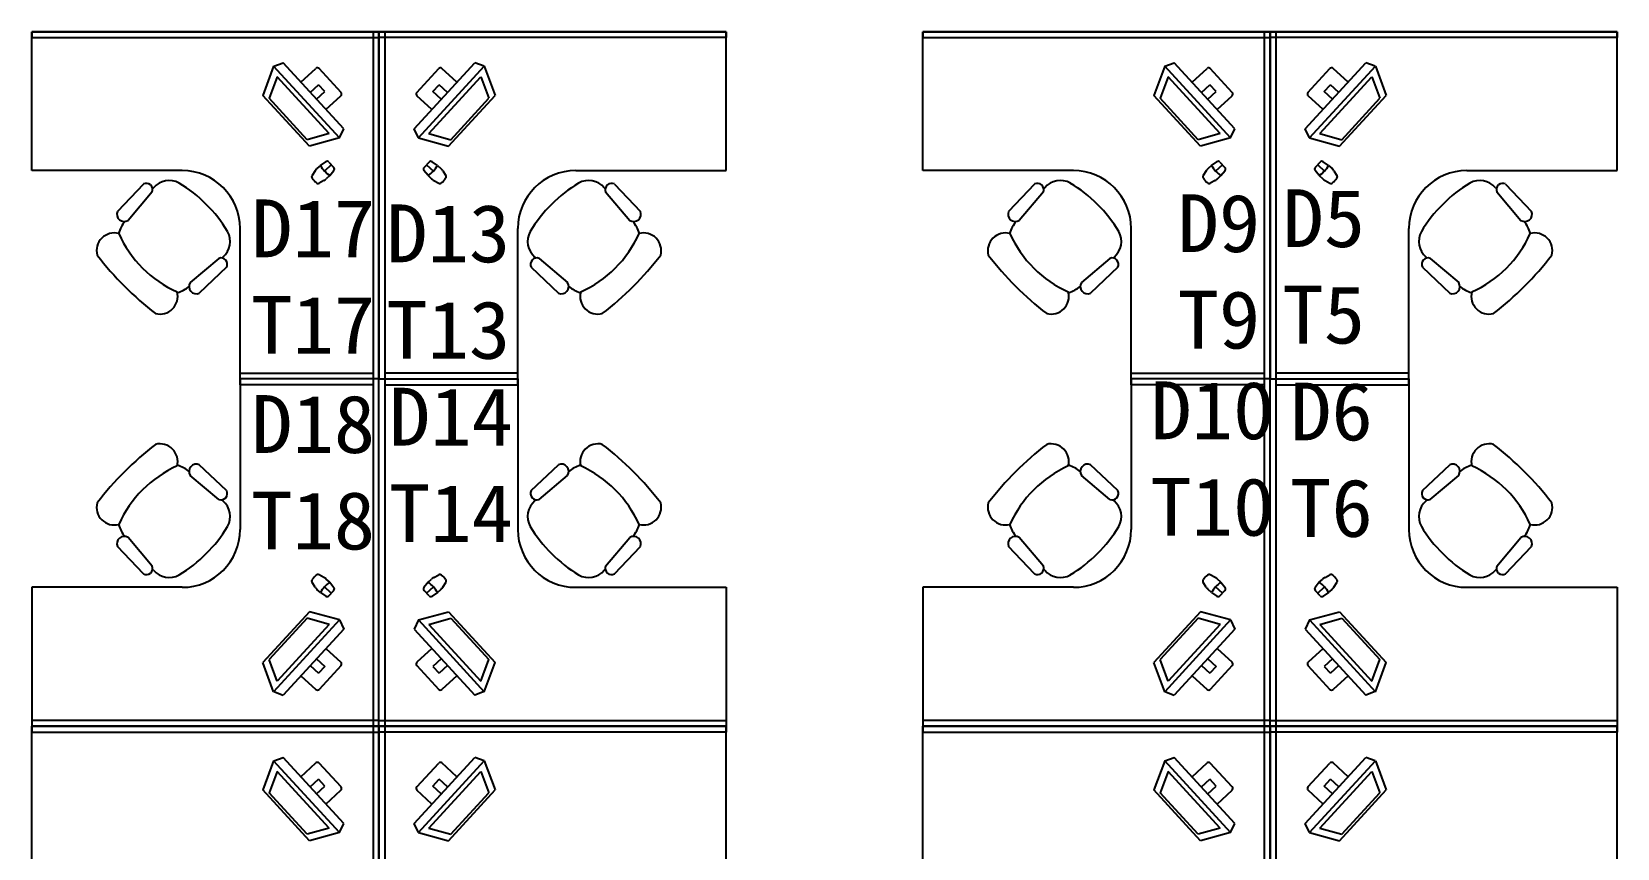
# Model space of a CAD drawing. Header units: millimetres. Extents: x 526420 to 928802, y 401925 to 509768.
# Drawn here: x 842421 to 849271, y 420596 to 424124 of the extents above; entities that cross this region are included whole.
import ezdxf

# ---------------------------------------------------------------- set-up
doc = ezdxf.new("R2010")
doc.units = ezdxf.units.MM
doc.header["$LTSCALE"] = 3000
doc.header["$MEASUREMENT"] = 0
doc.layers.add('P-FURNI-I', color=7, linetype='CONTINUOUS')
doc.styles.get("Standard").update_dxf_attribs({"font": 'romans.shx', "width": 0.65, "bigfont": 'hzfs1.shx'})

msp = doc.modelspace()

# ---------------------------------------------------------------- linework, layer by layer
at = {"layer": 'P-FURNI-I', "color": 0}
for p, q in [((842421, 424123.7), (842421, 424098.7)), ((843921, 424123.7), (842421, 424123.7)), ((842421, 423523.7), (842421, 424123.7)), ((842421, 424123.7), (843921, 424123.7)), ((842421, 424098.7), (843921, 424098.7)), ((843921, 424123.7), (843896, 424123.7)), ((843896, 424123.7), (843896, 421123.7)), ((843921, 424098.7), (843921, 424123.7)), ((843921, 421123.7), (843921, 424123.7)), ((843921, 424123.7), (843921, 422623.7)), ((843921, 424123.7), (843921, 424123.7)), ((843921, 424098.7), (843921, 424123.7)), ((843921, 424123.7), (845421, 424123.7)), ((843921, 421123.7), (843921, 424123.7)), ((843921, 424123.7), (843946, 424123.7)), ((843921, 424123.7), (843921, 422623.7)), ((845421, 424123.7), (843921, 424123.7)), ((843921, 424123.7), (843921, 424123.7)), ((845421, 424098.7), (843921, 424098.7)), ((843946, 424123.7), (843946, 421123.7)), ((845421, 424123.7), (845421, 424098.7)), ((845421, 423523.7), (845421, 424123.7)), ((846271, 424123.7), (846271, 424098.7)), ((847771, 424123.7), (846271, 424123.7)), ((846271, 423523.7), (846271, 424123.7)), ((846271, 424123.7), (847771, 424123.7)), ((846271, 424098.7), (847771, 424098.7)), ((847771, 424123.7), (847746, 424123.7)), ((847746, 424123.7), (847746, 421123.7)), ((847771, 424098.7), (847771, 424123.7)), ((847771, 421123.7), (847771, 424123.7)), ((847771, 424123.7), (847771, 422623.7)), ((847771, 424123.7), (847771, 424123.7)), ((847771, 424098.7), (847771, 424123.7)), ((847771, 424123.7), (849271, 424123.7)), ((847771, 421123.7), (847771, 424123.7)), ((847771, 424123.7), (847796, 424123.7)), ((847771, 424123.7), (847771, 422623.7)), ((849271, 424123.7), (847771, 424123.7)), ((847771, 424123.7), (847771, 424123.7)), ((849271, 424098.7), (847771, 424098.7)), ((847796, 424123.7), (847796, 421123.7)), ((849271, 424123.7), (849271, 424098.7)), ((849271, 423523.7), (849271, 424123.7)), ((843466.2, 423974.7), (843419.3, 423848.3)), ((843750.4, 423664.9), (843466.2, 423974.6)), ((843466.5, 423974.4), (843507.1, 423989.2)), ((843768.8, 423704.1), (843507.1, 423989.2)), ((844073.2, 423704.1), (844334.8, 423989.2)), ((844091.5, 423664.9), (844375.7, 423974.6)), ((844375.4, 423974.4), (844334.8, 423989.2)), ((844375.7, 423974.7), (844422.6, 423848.3)), ((847316.2, 423974.7), (847269.3, 423848.3)), ((847600.4, 423664.9), (847316.2, 423974.6)), ((847316.5, 423974.4), (847357.1, 423989.2)), ((847618.8, 423704.1), (847357.1, 423989.2)), ((847923.2, 423704.1), (848184.8, 423989.2)), ((847941.5, 423664.9), (848225.7, 423974.6)), ((848225.4, 423974.4), (848184.8, 423989.2)), ((848225.7, 423974.7), (848272.6, 423848.3)), ((843481.2, 423928.8), (843446.7, 423836.1)), ((843706, 423683.7), (843481.2, 423928.8)), ((844135.9, 423683.7), (844360.7, 423928.8)), ((844360.7, 423928.8), (844395.2, 423836.1)), ((847331.2, 423928.8), (847296.7, 423836.1)), ((847556, 423683.7), (847331.2, 423928.8)), ((847985.9, 423683.7), (848210.7, 423928.8)), ((848210.7, 423928.8), (848245.2, 423836.1)), ((843620.5, 423629), (843419.3, 423848.3)), ((843610.7, 423657.4), (843446.7, 423836.1)), ((844221.4, 423629), (844422.6, 423848.3)), ((844231.2, 423657.4), (844395.2, 423836.1)), ((847470.5, 423629), (847269.3, 423848.3)), ((847460.7, 423657.4), (847296.7, 423836.1)), ((848071.4, 423629), (848272.6, 423848.3)), ((848081.2, 423657.4), (848245.2, 423836.1)), ((843706, 423683.7), (843610.7, 423657.4)), ((843750.4, 423664.9), (843768.8, 423704.1)), ((844091.5, 423664.9), (844073.2, 423704.1)), ((844135.9, 423683.7), (844231.2, 423657.4)), ((847556, 423683.7), (847460.7, 423657.4)), ((847600.4, 423664.9), (847618.8, 423704.1)), ((847941.5, 423664.9), (847923.2, 423704.1)), ((847985.9, 423683.7), (848081.2, 423657.4)), ((843750.4, 423664.9), (843620.5, 423629)), ((844091.5, 423664.9), (844221.4, 423629)), ((847600.4, 423664.9), (847470.5, 423629)), ((847941.5, 423664.9), (848071.4, 423629)), ((843071, 423523.7), (842421, 423523.7)), ((844771, 423523.7), (845421, 423523.7)), ((846921, 423523.7), (846271, 423523.7)), ((848621, 423523.7), (849271, 423523.7)), ((842903.3, 423465.9), (842791.3, 423347.8)), ((842941.9, 423431.9), (842837.4, 423308.6)), ((842947.4, 423449.6), (842943.2, 423444.7)), ((844894.6, 423449.6), (844898.7, 423444.7)), ((844900, 423431.9), (845004.5, 423308.6)), ((844938.7, 423465.9), (845050.6, 423347.8)), ((846753.3, 423465.9), (846641.3, 423347.8)), ((846791.9, 423431.9), (846687.4, 423308.6)), ((846797.4, 423449.6), (846793.2, 423444.7)), ((848744.6, 423449.6), (848748.7, 423444.7)), ((848750, 423431.9), (848854.5, 423308.6)), ((848788.7, 423465.9), (848900.6, 423347.8)), ((843321, 422623.7), (843321, 423273.7)), ((844521, 422623.7), (844521, 423273.7)), ((847171, 422623.7), (847171, 423273.7)), ((848371, 422623.7), (848371, 423273.7)), ((843229.1, 423144.7), (843105.9, 423040.1)), ((843246.8, 423150.1), (843241.9, 423146)), ((843246.8, 423150.1), (843242.1, 423145.9)), ((844595.1, 423150.1), (844599.9, 423145.9)), ((844595.1, 423150.1), (844600, 423146)), ((844612.8, 423144.7), (844736, 423040.1)), ((847079.1, 423144.7), (846955.9, 423040.1)), ((847096.8, 423150.1), (847091.9, 423146)), ((847096.8, 423150.1), (847092.1, 423145.9)), ((848445.1, 423150.1), (848449.9, 423145.9)), ((848445.1, 423150.1), (848450, 423146)), ((848462.8, 423144.7), (848586, 423040.1)), ((843263.1, 423106), (843145, 422994.1)), ((844578.8, 423106), (844696.9, 422994.1)), ((847113.1, 423106), (846995, 422994.1)), ((848428.8, 423106), (848546.9, 422994.1)), ((843321, 422598.7), (843321, 422648.7)), ((843321, 422648.7), (843896, 422648.7)), ((843896, 422648.7), (843896, 422598.7)), ((844521, 422648.7), (843946, 422648.7)), ((843946, 422648.7), (843946, 422598.7)), ((844521, 422598.7), (844521, 422648.7)), ((847171, 422598.7), (847171, 422648.7)), ((847171, 422648.7), (847746, 422648.7)), ((847746, 422648.7), (847746, 422598.7)), ((848371, 422648.7), (847796, 422648.7)), ((847796, 422648.7), (847796, 422598.7)), ((848371, 422598.7), (848371, 422648.7)), ((843921, 422623.7), (843321, 422623.7)), ((843921, 422623.7), (843321, 422623.7)), ((843321, 422623.7), (843321, 421973.7)), ((843896, 422598.7), (843321, 422598.7)), ((843921, 421123.7), (843921, 422623.7)), ((843921, 422623.7), (844521, 422623.7)), ((843921, 421123.7), (843921, 422623.7)), ((843921, 422623.7), (844521, 422623.7)), ((843946, 422598.7), (844521, 422598.7)), ((844521, 422623.7), (844521, 421973.7)), ((847771, 422623.7), (847171, 422623.7)), ((847771, 422623.7), (847171, 422623.7)), ((847171, 422623.7), (847171, 421973.7)), ((847746, 422598.7), (847171, 422598.7)), ((847771, 421123.7), (847771, 422623.7)), ((847771, 422623.7), (848371, 422623.7)), ((847771, 421123.7), (847771, 422623.7)), ((847771, 422623.7), (848371, 422623.7)), ((847796, 422598.7), (848371, 422598.7)), ((848371, 422623.7), (848371, 421973.7)), ((843263.1, 422141.4), (843145, 422253.3)), ((844578.8, 422141.4), (844696.9, 422253.3)), ((847113.1, 422141.4), (846995, 422253.3)), ((848428.8, 422141.4), (848546.9, 422253.3)), ((843229.1, 422102.7), (843105.9, 422207.3)), ((844612.8, 422102.7), (844736, 422207.3)), ((847079.1, 422102.7), (846955.9, 422207.3)), ((848462.8, 422102.7), (848586, 422207.3)), ((843246.8, 422097.3), (843241.9, 422101.5)), ((843246.8, 422097.3), (843242.1, 422101.5)), ((844595.1, 422097.3), (844599.9, 422101.5)), ((844595.1, 422097.3), (844600, 422101.5)), ((847096.8, 422097.3), (847091.9, 422101.5)), ((847096.8, 422097.3), (847092.1, 422101.5)), ((848445.1, 422097.3), (848449.9, 422101.5)), ((848445.1, 422097.3), (848450, 422101.5)), ((842903.3, 421781.5), (842791.3, 421899.7)), ((842941.9, 421815.6), (842837.4, 421938.8)), ((844900, 421815.6), (845004.5, 421938.8)), ((844938.7, 421781.5), (845050.6, 421899.7)), ((846753.3, 421781.5), (846641.3, 421899.7)), ((846791.9, 421815.6), (846687.4, 421938.8)), ((848750, 421815.6), (848854.5, 421938.8)), ((848788.7, 421781.5), (848900.6, 421899.7)), ((842947.4, 421797.9), (842943.2, 421802.7)), ((844894.6, 421797.9), (844898.7, 421802.7)), ((846797.4, 421797.9), (846793.2, 421802.7)), ((848744.6, 421797.9), (848748.7, 421802.7)), ((843071, 421723.7), (842421, 421723.7)), ((842421, 421723.7), (842421, 421123.7)), ((844771, 421723.7), (845421, 421723.7)), ((845421, 421723.7), (845421, 421123.7)), ((846921, 421723.7), (846271, 421723.7)), ((846271, 421723.7), (846271, 421123.7)), ((848621, 421723.7), (849271, 421723.7)), ((849271, 421723.7), (849271, 421123.7)), ((843620.5, 421618.5), (843419.3, 421399.1)), ((843750.4, 421582.6), (843620.5, 421618.5)), ((844091.5, 421582.6), (844221.4, 421618.5)), ((844221.4, 421618.5), (844422.6, 421399.1)), ((847470.5, 421618.5), (847269.3, 421399.1)), ((847600.4, 421582.6), (847470.5, 421618.5)), ((847941.5, 421582.6), (848071.4, 421618.5)), ((848071.4, 421618.5), (848272.6, 421399.1)), ((843610.7, 421590), (843446.7, 421411.3)), ((843750.4, 421582.6), (843466.2, 421272.8)), ((843706, 421563.7), (843481.2, 421318.7)), ((843706, 421563.7), (843610.7, 421590)), ((843750.4, 421582.6), (843768.8, 421543.4)), ((844091.5, 421582.6), (844073.2, 421543.4)), ((844091.5, 421582.6), (844375.7, 421272.8)), ((844135.9, 421563.7), (844231.2, 421590)), ((844135.9, 421563.7), (844360.7, 421318.7)), ((844231.2, 421590), (844395.2, 421411.3)), ((847460.7, 421590), (847296.7, 421411.3)), ((847600.4, 421582.6), (847316.2, 421272.8)), ((847556, 421563.7), (847331.2, 421318.7)), ((847556, 421563.7), (847460.7, 421590)), ((847600.4, 421582.6), (847618.8, 421543.4)), ((847941.5, 421582.6), (847923.2, 421543.4)), ((847941.5, 421582.6), (848225.7, 421272.8)), ((847985.9, 421563.7), (848081.2, 421590)), ((847985.9, 421563.7), (848210.7, 421318.7)), ((848081.2, 421590), (848245.2, 421411.3)), ((843768.8, 421543.4), (843507.1, 421258.2)), ((844073.2, 421543.4), (844334.8, 421258.2)), ((847618.8, 421543.4), (847357.1, 421258.2)), ((847923.2, 421543.4), (848184.8, 421258.2)), ((843466.2, 421272.7), (843419.3, 421399.1)), ((843481.2, 421318.7), (843446.7, 421411.3)), ((844360.7, 421318.7), (844395.2, 421411.3)), ((844375.7, 421272.7), (844422.6, 421399.1)), ((847316.2, 421272.7), (847269.3, 421399.1)), ((847331.2, 421318.7), (847296.7, 421411.3)), ((848210.7, 421318.7), (848245.2, 421411.3)), ((848225.7, 421272.7), (848272.6, 421399.1)), ((843466.5, 421273.1), (843507.1, 421258.2)), ((844375.4, 421273.1), (844334.8, 421258.2)), ((847316.5, 421273.1), (847357.1, 421258.2)), ((848225.4, 421273.1), (848184.8, 421258.2)), ((842421, 421148.7), (842421, 421123.7)), ((843921, 421148.7), (842421, 421148.7)), ((843921, 421123.7), (843921, 421148.7)), ((843921, 421123.7), (843921, 421148.7)), ((843921, 421148.7), (845421, 421148.7)), ((845421, 421148.7), (845421, 421123.7)), ((846271, 421148.7), (846271, 421123.7)), ((847771, 421148.7), (846271, 421148.7)), ((847771, 421123.7), (847771, 421148.7)), ((847771, 421123.7), (847771, 421148.7)), ((847771, 421148.7), (849271, 421148.7)), ((849271, 421148.7), (849271, 421123.7)), ((842421, 421123.7), (843921, 421123.7)), ((842421, 421123.7), (843921, 421123.7)), ((842421, 421123.7), (842421, 421098.7)), ((843921, 421123.7), (842421, 421123.7)), ((842421, 420523.7), (842421, 421123.7)), ((842421, 421123.7), (843921, 421123.7)), ((842421, 421098.7), (843921, 421098.7)), ((843896, 421123.7), (843921, 421123.7)), ((843921, 421123.7), (843896, 421123.7)), ((843896, 421123.7), (843896, 418123.7)), ((843921, 421123.7), (843921, 421123.7)), ((843921, 421098.7), (843921, 421123.7)), ((843921, 418123.7), (843921, 421123.7)), ((843921, 421123.7), (843921, 419623.7)), ((843921, 421123.7), (843921, 421123.7)), ((845421, 421123.7), (843921, 421123.7)), ((843946, 421123.7), (843921, 421123.7)), ((845421, 421123.7), (843921, 421123.7)), ((843921, 421123.7), (843921, 421123.7)), ((843921, 421098.7), (843921, 421123.7)), ((843921, 421123.7), (845421, 421123.7)), ((843921, 418123.7), (843921, 421123.7)), ((843921, 421123.7), (843946, 421123.7)), ((843921, 421123.7), (843921, 419623.7)), ((845421, 421123.7), (843921, 421123.7)), ((843921, 421123.7), (843921, 421123.7)), ((845421, 421098.7), (843921, 421098.7)), ((843946, 421123.7), (843946, 418123.7)), ((845421, 421123.7), (845421, 421098.7)), ((845421, 420523.7), (845421, 421123.7)), ((846271, 421123.7), (847771, 421123.7)), ((846271, 421123.7), (847771, 421123.7)), ((846271, 421123.7), (846271, 421098.7)), ((847771, 421123.7), (846271, 421123.7)), ((846271, 420523.7), (846271, 421123.7)), ((846271, 421123.7), (847771, 421123.7)), ((846271, 421098.7), (847771, 421098.7)), ((847746, 421123.7), (847771, 421123.7)), ((847771, 421123.7), (847746, 421123.7)), ((847746, 421123.7), (847746, 418123.7)), ((847771, 421123.7), (847771, 421123.7)), ((847771, 421098.7), (847771, 421123.7)), ((847771, 418123.7), (847771, 421123.7)), ((847771, 421123.7), (847771, 419623.7)), ((847771, 421123.7), (847771, 421123.7)), ((849271, 421123.7), (847771, 421123.7)), ((847796, 421123.7), (847771, 421123.7)), ((849271, 421123.7), (847771, 421123.7)), ((847771, 421123.7), (847771, 421123.7)), ((847771, 421098.7), (847771, 421123.7)), ((847771, 421123.7), (849271, 421123.7)), ((847771, 418123.7), (847771, 421123.7)), ((847771, 421123.7), (847796, 421123.7)), ((847771, 421123.7), (847771, 419623.7)), ((849271, 421123.7), (847771, 421123.7)), ((847771, 421123.7), (847771, 421123.7)), ((849271, 421098.7), (847771, 421098.7)), ((847796, 421123.7), (847796, 418123.7)), ((849271, 421123.7), (849271, 421098.7)), ((849271, 420523.7), (849271, 421123.7)), ((843466.2, 420974.7), (843419.3, 420848.3)), ((843750.4, 420664.9), (843466.2, 420974.6)), ((843466.5, 420974.4), (843507.1, 420989.2)), ((843768.8, 420704.1), (843507.1, 420989.2)), ((844073.2, 420704.1), (844334.8, 420989.2)), ((844091.5, 420664.9), (844375.7, 420974.6)), ((844375.4, 420974.4), (844334.8, 420989.2)), ((844375.7, 420974.7), (844422.6, 420848.3)), ((847316.2, 420974.7), (847269.3, 420848.3)), ((847600.4, 420664.9), (847316.2, 420974.6)), ((847316.5, 420974.4), (847357.1, 420989.2)), ((847618.8, 420704.1), (847357.1, 420989.2)), ((847923.2, 420704.1), (848184.8, 420989.2)), ((847941.5, 420664.9), (848225.7, 420974.6)), ((848225.4, 420974.4), (848184.8, 420989.2)), ((848225.7, 420974.7), (848272.6, 420848.3)), ((843481.2, 420928.8), (843446.7, 420836.1)), ((843706, 420683.7), (843481.2, 420928.8)), ((844135.9, 420683.7), (844360.7, 420928.8)), ((844360.7, 420928.8), (844395.2, 420836.1)), ((847331.2, 420928.8), (847296.7, 420836.1)), ((847556, 420683.7), (847331.2, 420928.8)), ((847985.9, 420683.7), (848210.7, 420928.8)), ((848210.7, 420928.8), (848245.2, 420836.1)), ((843620.5, 420629), (843419.3, 420848.3)), ((843610.7, 420657.4), (843446.7, 420836.1)), ((844221.4, 420629), (844422.6, 420848.3)), ((844231.2, 420657.4), (844395.2, 420836.1)), ((847470.5, 420629), (847269.3, 420848.3)), ((847460.7, 420657.4), (847296.7, 420836.1)), ((848071.4, 420629), (848272.6, 420848.3)), ((848081.2, 420657.4), (848245.2, 420836.1)), ((843706, 420683.7), (843610.7, 420657.4)), ((843750.4, 420664.9), (843620.5, 420629)), ((843750.4, 420664.9), (843768.8, 420704.1)), ((844091.5, 420664.9), (844073.2, 420704.1)), ((844091.5, 420664.9), (844221.4, 420629)), ((844135.9, 420683.7), (844231.2, 420657.4)), ((847556, 420683.7), (847460.7, 420657.4)), ((847600.4, 420664.9), (847470.5, 420629)), ((847600.4, 420664.9), (847618.8, 420704.1)), ((847941.5, 420664.9), (847923.2, 420704.1)), ((847941.5, 420664.9), (848071.4, 420629)), ((847985.9, 420683.7), (848081.2, 420657.4))]:
    msp.add_line(p, q, dxfattribs=at)
at = {"layer": 'P-FURNI-I', "color": 0, "linetype": 'ByBlock'}
for p, q in [((843583.9, 423905.6), (843648.6, 423965)), ((843757.4, 423861.2), (843662.7, 423964.4)), ((844084.5, 423861.2), (844179.2, 423964.4)), ((844258.1, 423905.6), (844193.3, 423965)), ((847433.9, 423905.6), (847498.6, 423965)), ((847607.4, 423861.2), (847512.7, 423964.4)), ((847934.5, 423861.2), (848029.2, 423964.4)), ((848108.1, 423905.6), (848043.3, 423965)), ((843624.4, 423861.4), (843660.5, 423894.5)), ((843687.5, 423865), (843660.5, 423894.5)), ((844154.4, 423865), (844181.4, 423894.5)), ((844217.5, 423861.4), (844181.4, 423894.5)), ((847474.4, 423861.4), (847510.5, 423894.5)), ((847537.5, 423865), (847510.5, 423894.5)), ((848004.4, 423865), (848031.4, 423894.5)), ((848067.5, 423861.4), (848031.4, 423894.5)), ((843651.5, 423831.9), (843687.5, 423865)), ((843692, 423787.7), (843756.8, 423847.1)), ((844149.9, 423787.7), (844085.2, 423847.1)), ((844190.5, 423831.9), (844154.4, 423865)), ((847501.5, 423831.9), (847537.5, 423865)), ((847542, 423787.7), (847606.8, 423847.1)), ((847999.9, 423787.7), (847935.2, 423847.1)), ((848040.5, 423831.9), (848004.4, 423865)), ((843668, 423546.2), (843653.1, 423532.5)), ((843668, 423546.2), (843691.3, 423562.1)), ((843715.2, 423548.8), (843685.8, 423521.7)), ((843704.3, 423560.7), (843726.1, 423536.9)), ((844137.6, 423560.7), (844115.8, 423536.9)), ((844126.7, 423548.8), (844156.1, 423521.7)), ((844173.9, 423546.2), (844150.6, 423562.1)), ((844173.9, 423546.2), (844188.9, 423532.5)), ((847518, 423546.2), (847503.1, 423532.5)), ((847518, 423546.2), (847541.3, 423562.1)), ((847565.2, 423548.8), (847535.8, 423521.7)), ((847554.3, 423560.7), (847576.1, 423536.9)), ((847987.6, 423560.7), (847965.8, 423536.9)), ((847976.7, 423548.8), (848006.1, 423521.7)), ((848023.9, 423546.2), (848000.6, 423562.1)), ((848023.9, 423546.2), (848038.9, 423532.5)), ((843645, 423522.9), (843631.9, 423502.9)), ((843683.4, 423481), (843662.3, 423469.7)), ((843708.6, 423502), (843693.6, 423488.2)), ((843708.6, 423502), (843726.5, 423523.8)), ((844133.3, 423502), (844115.4, 423523.8)), ((844133.3, 423502), (844148.3, 423488.2)), ((844158.5, 423481), (844179.6, 423469.7)), ((844196.9, 423522.9), (844210, 423502.9)), ((847495, 423522.9), (847481.9, 423502.9)), ((847533.4, 423481), (847512.3, 423469.7)), ((847558.6, 423502), (847543.6, 423488.2)), ((847558.6, 423502), (847576.5, 423523.8)), ((847983.3, 423502), (847965.4, 423523.8)), ((847983.3, 423502), (847998.3, 423488.2)), ((848008.5, 423481), (848029.6, 423469.7)), ((848046.9, 423522.9), (848060, 423502.9)), ((843683.4, 421766.4), (843662.3, 421777.7)), ((843708.6, 421745.5), (843693.6, 421759.2)), ((844133.3, 421745.5), (844148.3, 421759.2)), ((844158.5, 421766.4), (844179.6, 421777.7)), ((847533.4, 421766.4), (847512.3, 421777.7)), ((847558.6, 421745.5), (847543.6, 421759.2)), ((847983.3, 421745.5), (847998.3, 421759.2)), ((848008.5, 421766.4), (848029.6, 421777.7)), ((843645, 421724.5), (843631.9, 421744.6)), ((843668, 421701.3), (843653.1, 421715)), ((843668, 421701.3), (843691.3, 421685.3)), ((843715.2, 421698.7), (843685.8, 421725.7)), ((843704.3, 421686.8), (843726.1, 421710.5)), ((843708.6, 421745.5), (843726.5, 421723.6)), ((844133.3, 421745.5), (844115.4, 421723.6)), ((844137.6, 421686.8), (844115.8, 421710.5)), ((844126.7, 421698.7), (844156.1, 421725.7)), ((844173.9, 421701.3), (844150.6, 421685.3)), ((844173.9, 421701.3), (844188.9, 421715)), ((844196.9, 421724.5), (844210, 421744.6)), ((847495, 421724.5), (847481.9, 421744.6)), ((847518, 421701.3), (847503.1, 421715)), ((847518, 421701.3), (847541.3, 421685.3)), ((847565.2, 421698.7), (847535.8, 421725.7)), ((847554.3, 421686.8), (847576.1, 421710.5)), ((847558.6, 421745.5), (847576.5, 421723.6)), ((847983.3, 421745.5), (847965.4, 421723.6)), ((847987.6, 421686.8), (847965.8, 421710.5)), ((847976.7, 421698.7), (848006.1, 421725.7)), ((848023.9, 421701.3), (848000.6, 421685.3)), ((848023.9, 421701.3), (848038.9, 421715)), ((848046.9, 421724.5), (848060, 421744.6)), ((843651.5, 421415.5), (843687.5, 421382.4)), ((843692, 421459.7), (843756.8, 421400.3)), ((844149.9, 421459.7), (844085.2, 421400.3)), ((844190.5, 421415.5), (844154.4, 421382.4)), ((847501.5, 421415.5), (847537.5, 421382.4)), ((847542, 421459.7), (847606.8, 421400.3)), ((847999.9, 421459.7), (847935.2, 421400.3)), ((848040.5, 421415.5), (848004.4, 421382.4)), ((843624.4, 421386), (843660.5, 421353)), ((843687.5, 421382.4), (843660.5, 421353)), ((843757.4, 421386.2), (843662.7, 421283)), ((844084.5, 421386.2), (844179.2, 421283)), ((844154.4, 421382.4), (844181.4, 421353)), ((844217.5, 421386), (844181.4, 421353)), ((847474.4, 421386), (847510.5, 421353)), ((847537.5, 421382.4), (847510.5, 421353)), ((847607.4, 421386.2), (847512.7, 421283)), ((847934.5, 421386.2), (848029.2, 421283)), ((848004.4, 421382.4), (848031.4, 421353)), ((848067.5, 421386), (848031.4, 421353)), ((843583.9, 421341.8), (843648.6, 421282.4)), ((844258.1, 421341.8), (844193.3, 421282.4)), ((847433.9, 421341.8), (847498.6, 421282.4)), ((848108.1, 421341.8), (848043.3, 421282.4)), ((843583.9, 420905.6), (843648.6, 420965)), ((843757.4, 420861.2), (843662.7, 420964.4)), ((844084.5, 420861.2), (844179.2, 420964.4)), ((844258.1, 420905.6), (844193.3, 420965)), ((847433.9, 420905.6), (847498.6, 420965)), ((847607.4, 420861.2), (847512.7, 420964.4)), ((847934.5, 420861.2), (848029.2, 420964.4)), ((848108.1, 420905.6), (848043.3, 420965)), ((843624.4, 420861.4), (843660.5, 420894.5)), ((843651.5, 420831.9), (843687.5, 420865)), ((843687.5, 420865), (843660.5, 420894.5)), ((844154.4, 420865), (844181.4, 420894.5)), ((844190.5, 420831.9), (844154.4, 420865)), ((844217.5, 420861.4), (844181.4, 420894.5)), ((847474.4, 420861.4), (847510.5, 420894.5)), ((847501.5, 420831.9), (847537.5, 420865)), ((847537.5, 420865), (847510.5, 420894.5)), ((848004.4, 420865), (848031.4, 420894.5)), ((848040.5, 420831.9), (848004.4, 420865)), ((848067.5, 420861.4), (848031.4, 420894.5)), ((843692, 420787.7), (843756.8, 420847.1)), ((844149.9, 420787.7), (844085.2, 420847.1)), ((847542, 420787.7), (847606.8, 420847.1)), ((847999.9, 420787.7), (847935.2, 420847.1))]:
    msp.add_line(p, q, dxfattribs=at)
for centre, radius, start, end in [((843655.4, 423957.6), 10, 42.52965, 132.52965), ((844186.6, 423957.6), 10, 47.47035, 137.47035), ((847505.4, 423957.6), 10, 42.52965, 132.52965), ((848036.6, 423957.6), 10, 47.47035, 137.47035), ((843750, 423854.5), 10, 312.52965, 42.52965), ((844091.9, 423854.5), 10, 137.47035, 227.47035), ((847600, 423854.5), 10, 312.52965, 42.52965), ((847941.9, 423854.5), 10, 137.47035, 227.47035), ((843783.9, 423611.7), 133.1, 209.50646, 235.55283), ((843697, 423553.9), 10, 42.52965, 124.42662), ((843718.8, 423530.1), 10, 320.63267, 42.52965), ((844123.1, 423530.1), 10, 137.47035, 219.36733), ((844058, 423611.7), 133.1, 304.44717, 330.49354), ((844144.9, 423553.9), 10, 55.57338, 137.47035), ((847633.9, 423611.7), 133.1, 209.50646, 235.55283), ((847547, 423553.9), 10, 42.52965, 124.42662), ((847568.8, 423530.1), 10, 320.63267, 42.52965), ((847973.1, 423530.1), 10, 137.47035, 219.36733), ((847908, 423611.7), 133.1, 304.44717, 330.49354), ((847994.9, 423553.9), 10, 55.57338, 137.47035), ((843640.3, 423497.4), 10, 146.87305, 222.52965), ((843705.7, 423540), 88, 214.1588, 230.90049), ((843686.9, 423495.6), 50, 132.52965, 146.87305), ((843657.6, 423478.5), 10, 222.52965, 298.18624), ((843659.8, 423525.1), 50, 298.18624, 312.52965), ((844182.1, 423525.1), 50, 227.47035, 241.81376), ((844184.3, 423478.5), 10, 241.81376, 317.47035), ((844155.1, 423495.6), 50, 33.12695, 47.47035), ((844136.2, 423540), 88, 309.09951, 325.8412), ((844201.7, 423497.4), 10, 317.47035, 33.12695), ((847490.3, 423497.4), 10, 146.87305, 222.52965), ((847555.7, 423540), 88, 214.1588, 230.90049), ((847536.9, 423495.6), 50, 132.52965, 146.87305), ((847507.6, 423478.5), 10, 222.52965, 298.18624), ((847509.8, 423525.1), 50, 298.18624, 312.52965), ((848032.1, 423525.1), 50, 227.47035, 241.81376), ((848034.3, 423478.5), 10, 241.81376, 317.47035), ((848005.1, 423495.6), 50, 33.12695, 47.47035), ((847986.2, 423540), 88, 309.09951, 325.8412), ((848051.7, 423497.4), 10, 317.47035, 33.12695), ((843640.3, 421750), 10, 137.47035, 213.12695), ((843705.7, 421707.4), 88, 129.09951, 145.8412), ((843657.6, 421768.9), 10, 61.81376, 137.47035), ((843659.8, 421722.3), 50, 47.47035, 61.81376), ((844182.1, 421722.3), 50, 118.18624, 132.52965), ((844184.3, 421768.9), 10, 42.52965, 118.18624), ((844136.2, 421707.4), 88, 34.1588, 50.90049), ((844201.7, 421750), 10, 326.87305, 42.52965), ((847490.3, 421750), 10, 137.47035, 213.12695), ((847555.7, 421707.4), 88, 129.09951, 145.8412), ((847507.6, 421768.9), 10, 61.81376, 137.47035), ((847509.8, 421722.3), 50, 47.47035, 61.81376), ((848032.1, 421722.3), 50, 118.18624, 132.52965), ((848034.3, 421768.9), 10, 42.52965, 118.18624), ((847986.2, 421707.4), 88, 34.1588, 50.90049), ((848051.7, 421750), 10, 326.87305, 42.52965), ((843686.9, 421751.8), 50, 213.12695, 227.47035), ((843783.9, 421635.7), 133.1, 124.44717, 150.49354), ((843697, 421693.5), 10, 235.57338, 317.47035), ((843718.8, 421717.3), 10, 317.47035, 39.36733), ((844123.1, 421717.3), 10, 140.63267, 222.52965), ((844058, 421635.7), 133.1, 29.50646, 55.55283), ((844144.9, 421693.5), 10, 222.52965, 304.42662), ((844155.1, 421751.8), 50, 312.52965, 326.87305), ((847536.9, 421751.8), 50, 213.12695, 227.47035), ((847633.9, 421635.7), 133.1, 124.44717, 150.49354), ((847547, 421693.5), 10, 235.57338, 317.47035), ((847568.8, 421717.3), 10, 317.47035, 39.36733), ((847973.1, 421717.3), 10, 140.63267, 222.52965), ((847908, 421635.7), 133.1, 29.50646, 55.55283), ((847994.9, 421693.5), 10, 222.52965, 304.42662), ((848005.1, 421751.8), 50, 312.52965, 326.87305), ((843750, 421393), 10, 317.47035, 47.47035), ((844091.9, 421393), 10, 132.52965, 222.52965), ((847600, 421393), 10, 317.47035, 47.47035), ((847941.9, 421393), 10, 132.52965, 222.52965), ((843655.4, 421289.8), 10, 227.47035, 317.47035), ((844186.6, 421289.8), 10, 222.52965, 312.52965), ((847505.4, 421289.8), 10, 227.47035, 317.47035), ((848036.6, 421289.8), 10, 222.52965, 312.52965), ((843655.4, 420957.6), 10, 42.52965, 132.52965), ((844186.6, 420957.6), 10, 47.47035, 137.47035), ((847505.4, 420957.6), 10, 42.52965, 132.52965), ((848036.6, 420957.6), 10, 47.47035, 137.47035), ((843750, 420854.5), 10, 312.52965, 42.52965), ((844091.9, 420854.5), 10, 137.47035, 227.47035), ((847600, 420854.5), 10, 312.52965, 42.52965), ((847941.9, 420854.5), 10, 137.47035, 227.47035)]:
    msp.add_arc(centre, radius, start, end, dxfattribs=at)
at = {"layer": 'P-FURNI-I', "color": 0}
for centre, radius, start, end in [((842915.6, 423440.9), 27.9, 341.04311, 116.28384), ((843015.2, 423392.6), 88.6, 61.10866, 140), ((842734, 422936.7), 624.1, 31.27501, 58.72499), ((843071, 423273.7), 250, 0.00002, 89.99998), ((844771, 423273.7), 250, 90.00002, 179.99998), ((845107.9, 422936.7), 624.1, 121.27501, 148.72499), ((844826.7, 423392.6), 88.6, 40, 118.89134), ((844926.3, 423440.9), 27.9, 63.71616, 198.95689), ((846765.6, 423440.9), 27.9, 341.04311, 116.28384), ((846865.2, 423392.6), 88.6, 61.10866, 140), ((846584, 422936.7), 624.1, 31.27501, 58.72499), ((846921, 423273.7), 250, 0.00002, 89.99998), ((848621, 423273.7), 250, 90.00002, 179.99998), ((848957.9, 422936.7), 624.1, 121.27501, 148.72499), ((848676.7, 423392.6), 88.6, 40, 118.89134), ((848776.3, 423440.9), 27.9, 63.71616, 198.95689), ((842820.5, 423335.5), 31.7, 157.15642, 302.13371), ((845021.4, 423335.5), 31.7, 237.86629, 22.84358), ((846670.5, 423335.5), 31.7, 157.15642, 302.13371), ((848871.4, 423335.5), 31.7, 237.86629, 22.84358), ((842963.4, 423195.7), 177.1, 142.33471, 161.21221), ((844878.5, 423195.7), 177.1, 18.78779, 37.66529), ((846813.4, 423195.7), 177.1, 142.33471, 161.21221), ((848728.5, 423195.7), 177.1, 18.78779, 37.66529), ((842777.6, 423177.9), 76.4, 75.39269, 194.60731), ((843255.3, 423458), 502.6, 204.20895, 245.79105), ((843189.9, 423218), 88.6, 310, 28.89134), ((844652, 423218), 88.6, 151.10866, 230), ((844586.6, 423458), 502.6, 294.20895, 335.79105), ((845064.4, 423177.9), 76.4, 345.39269, 104.60731), ((846627.6, 423177.9), 76.4, 75.39269, 194.60731), ((847105.3, 423458), 502.6, 204.20895, 245.79105), ((847039.9, 423218), 88.6, 310, 28.89134), ((848502, 423218), 88.6, 151.10866, 230), ((848436.6, 423458), 502.6, 294.20895, 335.79105), ((848914.4, 423177.9), 76.4, 345.39269, 104.60731), ((843799.9, 424002.6), 1383.5, 217.59073, 232.40927), ((843238.2, 423118.4), 27.9, 333.71616, 108.95689), ((844603.8, 423118.4), 27.9, 71.04311, 206.28384), ((844042, 424002.6), 1383.5, 307.59073, 322.40927), ((847649.9, 424002.6), 1383.5, 217.59073, 232.40927), ((847088.2, 423118.4), 27.9, 333.71616, 108.95689), ((848453.8, 423118.4), 27.9, 71.04311, 206.28384), ((847892, 424002.6), 1383.5, 307.59073, 322.40927), ((842975.2, 422980.3), 76.4, 255.39269, 14.60731), ((842994.7, 423164.4), 177.1, 288.61801, 306.90476), ((843132.7, 423023.3), 31.7, 147.86629, 292.84358), ((844709.2, 423023.3), 31.7, 247.15642, 32.13371), ((844847.2, 423164.4), 177.1, 233.09524, 251.38199), ((844866.7, 422980.3), 76.4, 165.39269, 284.60731), ((846825.2, 422980.3), 76.4, 255.39269, 14.60731), ((846844.7, 423164.4), 177.1, 288.61801, 306.90476), ((846982.7, 423023.3), 31.7, 147.86629, 292.84358), ((848559.2, 423023.3), 31.7, 247.15642, 32.13371), ((848697.2, 423164.4), 177.1, 233.09524, 251.38199), ((848716.7, 422980.3), 76.4, 165.39269, 284.60731), ((843799.9, 421244.8), 1383.5, 127.59073, 142.40927), ((842975.2, 422267.1), 76.4, 345.39269, 104.60731), ((844866.7, 422267.1), 76.4, 75.39269, 194.60731), ((844042, 421244.8), 1383.5, 37.59073, 52.40927), ((847649.9, 421244.8), 1383.5, 127.59073, 142.40927), ((846825.2, 422267.1), 76.4, 345.39269, 104.60731), ((848716.7, 422267.1), 76.4, 75.39269, 194.60731), ((847892, 421244.8), 1383.5, 37.59073, 52.40927), ((843255.3, 421789.4), 502.6, 114.20895, 155.79105), ((842994.7, 422083.1), 177.1, 53.09524, 71.38199), ((843132.7, 422224.2), 31.7, 67.15642, 212.13371), ((844709.2, 422224.2), 31.7, 327.86629, 112.84358), ((844847.2, 422083.1), 177.1, 108.61801, 126.90476), ((844586.6, 421789.4), 502.6, 24.20895, 65.79105), ((847105.3, 421789.4), 502.6, 114.20895, 155.79105), ((846844.7, 422083.1), 177.1, 53.09524, 71.38199), ((846982.7, 422224.2), 31.7, 67.15642, 212.13371), ((848559.2, 422224.2), 31.7, 327.86629, 112.84358), ((848697.2, 422083.1), 177.1, 108.61801, 126.90476), ((848436.6, 421789.4), 502.6, 24.20895, 65.79105), ((843238.2, 422129.1), 27.9, 251.04311, 26.28384), ((843189.9, 422029.5), 88.6, 331.10866, 50), ((844652, 422029.5), 88.6, 130, 208.89134), ((844603.8, 422129.1), 27.9, 153.71616, 288.95689), ((847088.2, 422129.1), 27.9, 251.04311, 26.28384), ((847039.9, 422029.5), 88.6, 331.10866, 50), ((848502, 422029.5), 88.6, 130, 208.89134), ((848453.8, 422129.1), 27.9, 153.71616, 288.95689), ((842777.6, 422069.5), 76.4, 165.39269, 284.60731), ((845064.4, 422069.5), 76.4, 255.39269, 14.60731), ((846627.6, 422069.5), 76.4, 165.39269, 284.60731), ((848914.4, 422069.5), 76.4, 255.39269, 14.60731), ((842963.4, 422051.7), 177.1, 198.78779, 217.66529), ((842734, 422310.7), 624.1, 301.27501, 328.72499), ((843071, 421973.7), 250, 270.00002, 359.99998), ((844771, 421973.7), 250, 180.00002, 269.99998), ((845107.9, 422310.7), 624.1, 211.27501, 238.72499), ((844878.5, 422051.7), 177.1, 322.33471, 341.21221), ((846813.4, 422051.7), 177.1, 198.78779, 217.66529), ((846584, 422310.7), 624.1, 301.27501, 328.72499), ((846921, 421973.7), 250, 270.00002, 359.99998), ((848621, 421973.7), 250, 180.00002, 269.99998), ((848957.9, 422310.7), 624.1, 211.27501, 238.72499), ((848728.5, 422051.7), 177.1, 322.33471, 341.21221), ((842820.5, 421912), 31.7, 57.86629, 202.84358), ((845021.4, 421912), 31.7, 337.15642, 122.13371), ((846670.5, 421912), 31.7, 57.86629, 202.84358), ((848871.4, 421912), 31.7, 337.15642, 122.13371), ((842915.6, 421806.5), 27.9, 243.71616, 18.95689), ((843015.2, 421854.8), 88.6, 220, 298.89134), ((844826.7, 421854.8), 88.6, 241.10866, 320), ((844926.3, 421806.5), 27.9, 161.04311, 296.28384), ((846765.6, 421806.5), 27.9, 243.71616, 18.95689), ((846865.2, 421854.8), 88.6, 220, 298.89134), ((848676.7, 421854.8), 88.6, 241.10866, 320), ((848776.3, 421806.5), 27.9, 161.04311, 296.28384)]:
    msp.add_arc(centre, radius, start, end, dxfattribs=at)

# ---------------------------------------------------------------- texts
at = {"layer": 'P-FURNI-I', "color": 6, "ltscale": 0.7, "char_height": 250, "attachment_point": 1}
for s, insert, width in [('{\\fKaiTi_GB2312|b0|i0|c134|p49;\\W1.05;\\C3;D17\\PT17}', (843369.1, 423399.1), 339.372), ('{\\fKaiTi_GB2312|b0|i0|c134|p49;\\W1.05;\\C3;D5\\PT5}', (847824.5, 423443.4), 343.02), ('{\\fKaiTi_GB2312|b0|i0|c134|p49;\\W1.05;\\C3;D13\\PT13}', (843952.6, 423377.6), 339.372), ('{\\fKaiTi_GB2312|b0|i0|c134|p49;\\W1.05;\\C3;D14\\PT14}', (843964.1, 422585.7), 339.372), ('{\\fKaiTi_GB2312|b0|i0|c134|p49;\\W1.05;\\C3;D10\\PT10}', (847253.8, 422613.4), 339.372), ('{\\fKaiTi_GB2312|b0|i0|c134|p49;\\W1.05;\\C3;D6\\PT6}', (847857.6, 422608.3), 339.372), ('{\\fKaiTi_GB2312|b0|i0|c134|p49;\\W1.05;\\C3;D18\\PT18}', (843369.1, 422554), 339.372)]:
    msp.add_mtext(s, dxfattribs=dict(at, insert=insert, width=width))
at = {"layer": 'P-FURNI-I', "color": 1, "ltscale": 0.7, "insert": (847371.3, 423421.8), "char_height": 250, "width": 339.372, "attachment_point": 1}
msp.add_mtext('{\\fKaiTi_GB2312|b0|i0|c134|p49;\\W1.05;\\C3;D9\\PT9}', dxfattribs=at)

doc.saveas('drawing.dxf')
